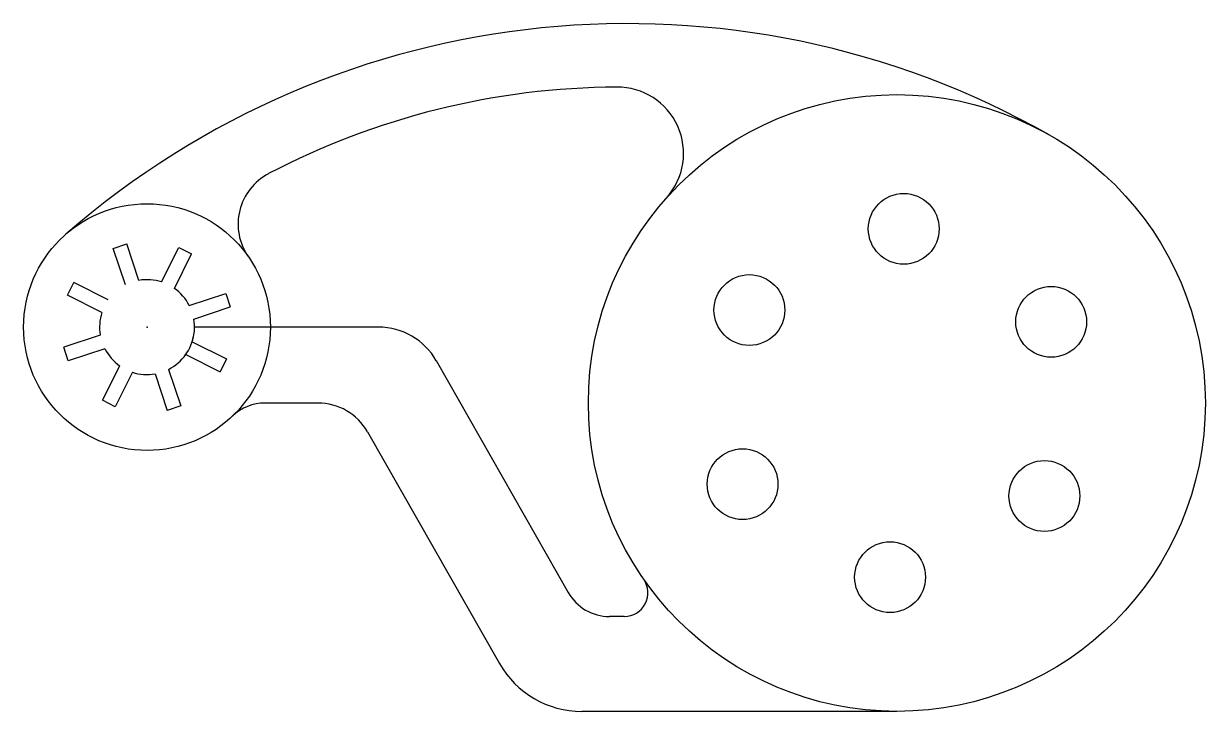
# Model space of a CAD drawing. Header units: inches. Extents: x 66 to 315, y 185 to 330.
import ezdxf

# ---------------------------------------------------------------- set-up
doc = ezdxf.new("R2010")
doc.units = ezdxf.units.IN
doc.header["$MEASUREMENT"] = 0

msp = doc.modelspace()

# ---------------------------------------------------------------- linework, layer by layer
for p, q in [((84.89, 282.6), (87.74, 283.55)), ((87.45, 274.91), (84.89, 282.6)), ((90.3, 275.85), (87.74, 283.55)), ((95.08, 275.51), (98.71, 282.77)), ((97.77, 274.17), (101.4, 281.43)), ((98.71, 282.77), (101.4, 281.43)), ((75.23, 272.71), (76.57, 275.4)), ((83.83, 271.77), (76.57, 275.4)), ((82.49, 269.08), (75.23, 272.71)), ((100.91, 270.55), (108.6, 273.11)), ((108.6, 273.11), (109.55, 270.26)), ((101.85, 267.7), (109.55, 270.26)), ((82.15, 264.3), (74.45, 261.74)), ((140.77, 266), (102, 266)), ((75.4, 258.89), (74.45, 261.74)), ((83.09, 261.45), (75.4, 258.89)), ((101.51, 262.92), (108.77, 259.29)), ((100.17, 260.23), (107.43, 256.6)), ((108.77, 259.29), (107.43, 256.6)), ((86.23, 257.83), (82.6, 250.57)), ((88.92, 256.49), (85.29, 249.23)), ((96.55, 257.09), (99.11, 249.4)), ((152.93, 258.93), (180.75, 210.05)), ((93.7, 256.15), (96.26, 248.45)), ((85.29, 249.23), (82.6, 250.57)), ((99.11, 249.4), (96.26, 248.45)), ((128.02, 250), (116.9, 250)), ((138.45, 243.94), (166.25, 195.11)), ((192.55, 205), (189.44, 205)), ((250, 185), (183.63, 185))]:
    msp.add_line(p, q)
for centre, radius in [((250, 250), 65), ((251.44, 286.71), 7.46), ((92, 266), 26), ((218.92, 269.6), 7.46), ((282.51, 267.11), 7.46), ((217.49, 232.89), 7.46), ((281.08, 230.4), 7.46), ((248.56, 213.29), 7.46)]:
    msp.add_circle(centre, radius)
for centre, radius, start, end in [((193.26, 149.97), 180, 60.4362, 131.1119), ((191.83, 156.6), 160, 90.3049, 117.6344), ((191.05, 302.6), 14, 318.2585, 90.3049), ((123.18, 287.71), 12, 117.6344, 214.8512), ((92, 266), 10, 72.0433, 99.7894), ((92, 266), 10, 27.0433, 54.7894), ((92, 266), 10, 162.0433, 189.7894), ((92, 266), 10, 342.0433, 9.7894), ((92, 266), 10, 323.6269, 351.3731), ((140.77, 252), 14, 29.6499, 90), ((92, 266), 10, 207.0433, 234.7894), ((92, 266), 10, 297.0433, 324.7894), ((92, 266), 10, 252.0433, 279.7894), ((116.9, 240), 10, 90, 133.7617), ((128.02, 238), 12, 29.6499, 90), ((192.55, 210), 5, 270, 34.8499), ((189.44, 215), 10, 209.6499, 270), ((183.63, 205), 20, 209.6499, 270)]:
    msp.add_arc(centre, radius, start, end)
msp.add_point((92, 266))

doc.saveas('drawing.dxf')
